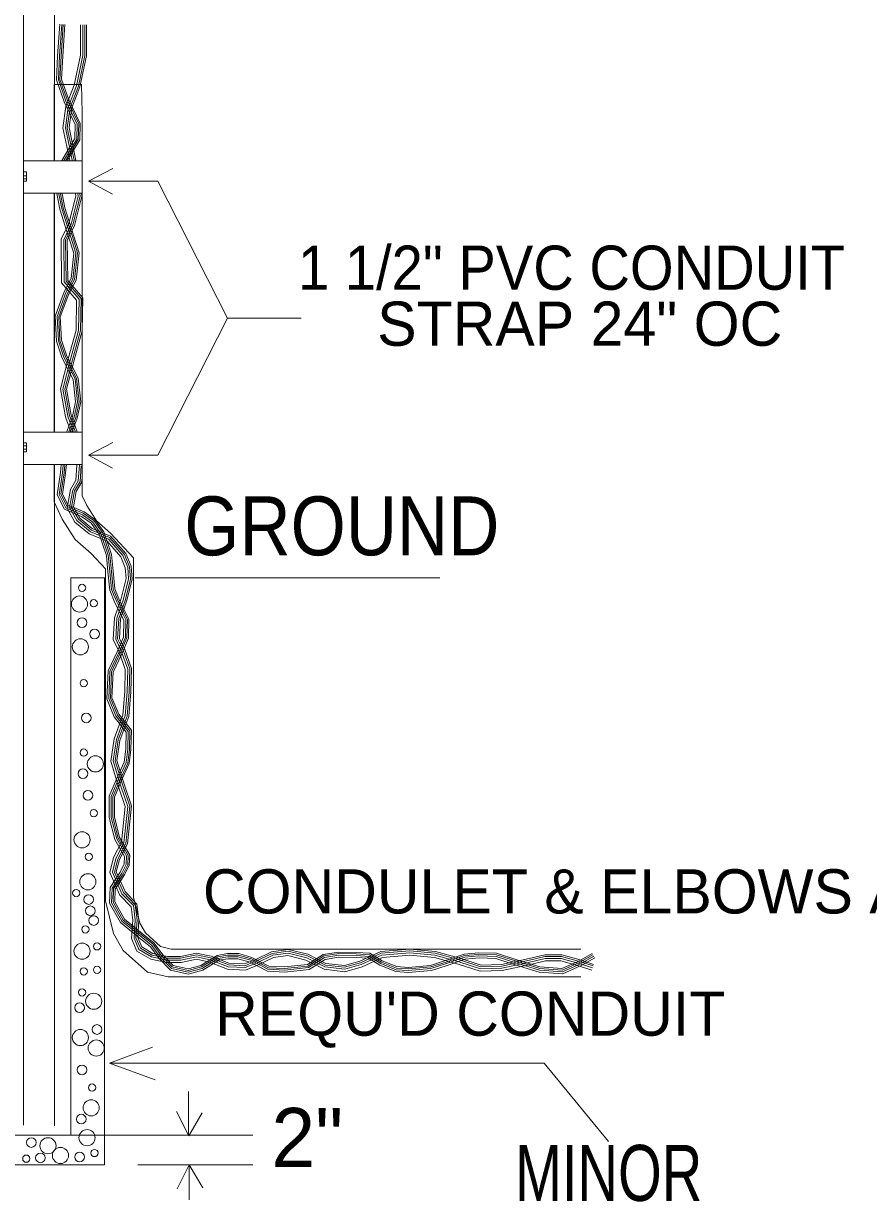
# Model space of a CAD drawing. Extents: x -5.65 to -1.19, y -5.74 to -3.42.
# Drawn here: x -5.4321 to -5.1452, y -4.5455 to -4.149 of the extents above; entities that cross this region are included whole.
import ezdxf
from ezdxf.enums import TextEntityAlignment as Align

# ---------------------------------------------------------------- set-up
doc = ezdxf.new("R2010")
doc.units = 0
doc.header["$LTSCALE"] = 0.0068
doc.linetypes.add('DOTTED', pattern=[1.5, 0.3, -1.2])
doc.layers.add('1', color=7, linetype='Continuous', lineweight=13)

msp = doc.modelspace()

# ---------------------------------------------------------------- linework, layer by layer
at = {"layer": '1'}
for p, q in [((-5.432062, -4.522981), (-5.43207, -3.956566)), ((-5.421521, -4.195384), (-5.421521, -3.956574)), ((-5.431922, -4.200718), (-5.431146, -4.200718)), ((-5.4319, -4.201814), (-5.431123, -4.201814)), ((-5.421655, -4.287737), (-5.421657, -4.206672)), ((-5.421521, -4.287805), (-5.421521, -4.206718)), ((-5.431924, -4.292377), (-5.431148, -4.292377)), ((-5.431922, -4.293566), (-5.431146, -4.293566)), ((-5.421521, -4.523195), (-5.421521, -4.298831)), ((-5.394195, -4.33714), (-5.290701, -4.33714)), ((-5.402864, -4.501883), (-5.387375, -4.507602)), ((-5.376034, -4.51154), (-5.376032, -4.526402)), ((-5.393273, -4.526383), (-5.35418, -4.526383)), ((-5.393273, -4.536396), (-5.35418, -4.536396)), ((-5.375848, -4.536559), (-5.375847, -4.55468))]:
    msp.add_line(p, q, dxfattribs=at)
at = {"layer": '1', "linetype": 'DOTTED'}
msp.add_line((-5.392169, -4.526379), (-5.566985, -4.526379), dxfattribs=at)
at = {"layer": '1'}
for points in [[(-5.419131, -4.195517), (-5.414697, -4.188091), (-5.414574, -4.183364), (-5.418286, -4.175629), (-5.420934, -4.168214), (-5.420496, -4.160017), (-5.419788, -4.149326)], [(-5.418371, -4.195551), (-5.414032, -4.188284), (-5.4139, -4.18322), (-5.417667, -4.175371), (-5.420258, -4.168116), (-5.419828, -4.160059), (-5.419121, -4.149371)], [(-5.417742, -4.195578), (-5.413483, -4.188443), (-5.413343, -4.1831), (-5.417155, -4.175157), (-5.419699, -4.168034), (-5.419275, -4.160091), (-5.418568, -4.149407)], [(-5.417097, -4.195498), (-5.412972, -4.188591), (-5.412824, -4.182989), (-5.416678, -4.174958), (-5.419178, -4.167958), (-5.418759, -4.160121), (-5.418053, -4.149441)], [(-5.416381, -4.195528), (-5.41871, -4.184472), (-5.417722, -4.177212), (-5.414896, -4.169953), (-5.412778, -4.159818), (-5.412778, -4.149545)], [(-5.415568, -4.195398), (-5.417877, -4.184441), (-5.41692, -4.17742), (-5.414104, -4.170187), (-5.411956, -4.159903), (-5.411956, -4.149545)], [(-5.414886, -4.195439), (-5.417208, -4.184417), (-5.416278, -4.177585), (-5.413472, -4.170375), (-5.411297, -4.159972), (-5.411297, -4.149545)], [(-5.41428, -4.195532), (-5.416625, -4.184396), (-5.415718, -4.177731), (-5.412919, -4.17054), (-5.410722, -4.16003), (-5.410722, -4.149545)], [(-5.421657, -4.195432), (-5.421657, -4.169778), (-5.41239, -4.169778)], [(-5.242864, -4.463169), (-5.381905, -4.463169), (-5.385527, -4.462356), (-5.390705, -4.45767), (-5.392583, -4.454333), (-5.394725, -4.445606), (-5.394725, -4.330441), (-5.402506, -4.322061), (-5.407295, -4.317881), (-5.410597, -4.31268), (-5.412169, -4.309324), (-5.412169, -4.296638), (-5.41217, -4.179265), (-5.41239, -4.169778)], [(-5.431983, -4.195682), (-5.412134, -4.195682), (-5.412134, -4.20664), (-5.432125, -4.20664), (-5.432125, -4.195682)], [(-5.401922, -4.206958), (-5.410055, -4.202542), (-5.401714, -4.198259)], [(-5.431945, -4.199432), (-5.431098, -4.199432), (-5.431098, -4.202513), (-5.432017, -4.202513)], [(-5.337769, -4.249034), (-5.362848, -4.249034), (-5.386451, -4.202542), (-5.410055, -4.202542)], [(-5.413831, -4.287598), (-5.415871, -4.281998), (-5.417453, -4.273169), (-5.414886, -4.263348), (-5.412138, -4.253381), (-5.411983, -4.242203), (-5.417085, -4.236292), (-5.417214, -4.222729), (-5.414792, -4.217636), (-5.412233, -4.207714), (-5.412403, -4.20667)], [(-5.41754, -4.287913), (-5.415508, -4.28247), (-5.414438, -4.277407), (-5.415239, -4.269884), (-5.418992, -4.262608), (-5.420909, -4.256883), (-5.421358, -4.248383), (-5.418278, -4.240131), (-5.415947, -4.235614), (-5.415011, -4.227053), (-5.416769, -4.221409), (-5.419758, -4.21203), (-5.420765, -4.206809)], [(-5.416741, -4.287687), (-5.414862, -4.282657), (-5.413759, -4.277441), (-5.414587, -4.269687), (-5.418373, -4.262347), (-5.420246, -4.256756), (-5.420682, -4.248487), (-5.417665, -4.240403), (-5.415295, -4.235809), (-5.41433, -4.226987), (-5.416131, -4.221208), (-5.419108, -4.211864), (-5.420074, -4.206866)], [(-5.416153, -4.287695), (-5.41433, -4.282812), (-5.413201, -4.27747), (-5.414047, -4.269527), (-5.417862, -4.262131), (-5.419697, -4.256652), (-5.420123, -4.248572), (-5.417157, -4.240627), (-5.414756, -4.235972), (-5.413767, -4.226932), (-5.415602, -4.221042), (-5.41857, -4.211727), (-5.419513, -4.206848)], [(-5.415646, -4.287813), (-5.413833, -4.282956), (-5.41268, -4.277496), (-5.413545, -4.269375), (-5.417384, -4.26193), (-5.419186, -4.256555), (-5.419602, -4.248652), (-5.416686, -4.240835), (-5.414254, -4.236123), (-5.413242, -4.226881), (-5.41511, -4.220886), (-5.41807, -4.2116), (-5.418985, -4.206864)], [(-5.416023, -4.287591), (-5.417864, -4.282536), (-5.419557, -4.273085), (-5.416873, -4.262814), (-5.414191, -4.253089), (-5.414049, -4.242955), (-5.419134, -4.237064), (-5.419275, -4.222275), (-5.416733, -4.216932), (-5.414331, -4.207619), (-5.414472, -4.206763)], [(-5.415097, -4.287735), (-5.417066, -4.282322), (-5.418716, -4.273117), (-5.41608, -4.263028), (-5.413371, -4.253206), (-5.413223, -4.242653), (-5.418314, -4.236756), (-5.418451, -4.222456), (-5.415956, -4.217214), (-5.413492, -4.207657), (-5.413644, -4.20672)], [(-5.414394, -4.287737), (-5.416428, -4.28215), (-5.418042, -4.273144), (-5.415443, -4.263199), (-5.412714, -4.253299), (-5.412561, -4.242413), (-5.417659, -4.236508), (-5.417792, -4.222602), (-5.415335, -4.217439), (-5.41282, -4.207687), (-5.41296, -4.206822)], [(-5.337769, -4.249034), (-5.362848, -4.249034), (-5.386451, -4.295527), (-5.410055, -4.295527)], [(-5.431983, -4.287737), (-5.412134, -4.287737), (-5.412134, -4.298695), (-5.432125, -4.298695), (-5.432125, -4.287737)], [(-5.431972, -4.291347), (-5.431125, -4.291347), (-5.431125, -4.294428), (-5.432044, -4.294428)], [(-5.401922, -4.300011), (-5.410055, -4.295595), (-5.401714, -4.291313)], [(-5.242864, -4.472655), (-5.382955, -4.472655), (-5.39004, -4.471068), (-5.398216, -4.463669), (-5.401487, -4.457854), (-5.404212, -4.446754), (-5.404212, -4.334167), (-5.409119, -4.328881), (-5.41457, -4.324125), (-5.41893, -4.317252), (-5.421655, -4.311438), (-5.421655, -4.298763)], [(-5.238155, -4.46617), (-5.242731, -4.468805), (-5.249002, -4.471557), (-5.257074, -4.470977), (-5.265123, -4.46847), (-5.271741, -4.466328), (-5.27743, -4.466197), (-5.282152, -4.466591), (-5.288237, -4.468737), (-5.29361, -4.470426), (-5.301464, -4.471133), (-5.30571, -4.470837), (-5.311064, -4.468674), (-5.314987, -4.466312), (-5.319184, -4.466059), (-5.324981, -4.465924), (-5.329705, -4.466687), (-5.335102, -4.470133), (-5.343394, -4.470992), (-5.349263, -4.470701), (-5.355178, -4.467623), (-5.359273, -4.466472), (-5.362678, -4.466472), (-5.365729, -4.466964), (-5.371182, -4.470352), (-5.376169, -4.471714), (-5.382182, -4.470333), (-5.386174, -4.466311), (-5.388956, -4.462396), (-5.392924, -4.459214), (-5.399182, -4.454134), (-5.402852, -4.447608), (-5.402689, -4.442263), (-5.399292, -4.437108), (-5.397886, -4.434258), (-5.397773, -4.43172), (-5.401066, -4.425994), (-5.402983, -4.418563), (-5.402983, -4.411311), (-5.400619, -4.405725), (-5.397867, -4.399716), (-5.397331, -4.395309), (-5.397203, -4.389511), (-5.401271, -4.384381), (-5.403843, -4.37822), (-5.403394, -4.368799), (-5.400331, -4.362295), (-5.398174, -4.357328), (-5.398045, -4.351574), (-5.401038, -4.34564), (-5.40282, -4.34132), (-5.403402, -4.335114), (-5.403951, -4.32964), (-5.406392, -4.322413), (-5.409129, -4.318623), (-5.412383, -4.316348), (-5.418182, -4.3139), (-5.420684, -4.309042), (-5.4195, -4.301426), (-5.419256, -4.298765)], [(-5.238489, -4.465589), (-5.243034, -4.468206), (-5.249119, -4.470877), (-5.256949, -4.470314), (-5.26492, -4.467831), (-5.271627, -4.465661), (-5.277449, -4.465527), (-5.282292, -4.46593), (-5.288449, -4.4681), (-5.293741, -4.469765), (-5.301472, -4.47046), (-5.305557, -4.470176), (-5.310765, -4.468072), (-5.314782, -4.465653), (-5.319155, -4.46539), (-5.325027, -4.465254), (-5.329949, -4.466049), (-5.33533, -4.469481), (-5.343411, -4.470322), (-5.349083, -4.47004), (-5.35493, -4.466996), (-5.35918, -4.465801), (-5.362733, -4.465801), (-5.36597, -4.466324), (-5.371453, -4.469733), (-5.376184, -4.471023), (-5.381843, -4.469723), (-5.385659, -4.465879), (-5.388466, -4.461932), (-5.392504, -4.458691), (-5.398659, -4.453695), (-5.402178, -4.447441), (-5.402027, -4.442473), (-5.39871, -4.437441), (-5.397223, -4.434428), (-5.397095, -4.431555), (-5.400441, -4.425739), (-5.402312, -4.418477), (-5.402312, -4.411447), (-5.400006, -4.405994), (-5.397216, -4.399902), (-5.396663, -4.395356), (-5.396527, -4.389284), (-5.400688, -4.384038), (-5.403167, -4.3781), (-5.402731, -4.368964), (-5.399722, -4.362572), (-5.397508, -4.357473), (-5.397373, -4.35142), (-5.400428, -4.345362), (-5.402163, -4.341157), (-5.402735, -4.335049), (-5.403292, -4.329498), (-5.40579, -4.322102), (-5.408652, -4.318138), (-5.412057, -4.315759), (-5.417697, -4.313377), (-5.419989, -4.308928), (-5.418835, -4.301508), (-5.418597, -4.298903)], [(-5.238765, -4.46511), (-5.243284, -4.467712), (-5.249216, -4.470314), (-5.256845, -4.469767), (-5.264754, -4.467303), (-5.271534, -4.46511), (-5.277466, -4.464973), (-5.282409, -4.465384), (-5.288623, -4.467576), (-5.29385, -4.46922), (-5.301477, -4.469905), (-5.305432, -4.469631), (-5.310517, -4.467576), (-5.314614, -4.46511), (-5.319133, -4.464837), (-5.325064, -4.464699), (-5.33015, -4.465521), (-5.335517, -4.468945), (-5.343426, -4.469767), (-5.348936, -4.469492), (-5.354725, -4.466479), (-5.359104, -4.465248), (-5.362777, -4.465248), (-5.366167, -4.465795), (-5.371676, -4.46922), (-5.376195, -4.470453), (-5.381563, -4.46922), (-5.385235, -4.465521), (-5.388059, -4.461549), (-5.392155, -4.458261), (-5.398229, -4.453331), (-5.401619, -4.447305), (-5.401477, -4.442648), (-5.398229, -4.437718), (-5.396676, -4.434568), (-5.396534, -4.431419), (-5.399924, -4.425528), (-5.401759, -4.418407), (-5.401759, -4.411559), (-5.3995, -4.406218), (-5.396676, -4.400053), (-5.39611, -4.395396), (-5.39597, -4.389097), (-5.400206, -4.383754), (-5.402608, -4.378002), (-5.402184, -4.3691), (-5.399218, -4.362799), (-5.396956, -4.357595), (-5.396816, -4.351295), (-5.399924, -4.345131), (-5.401619, -4.341023), (-5.402184, -4.334996), (-5.402748, -4.329381), (-5.405292, -4.321847), (-5.408258, -4.317739), (-5.411788, -4.315273), (-5.417297, -4.312945), (-5.419415, -4.308835), (-5.418286, -4.301576), (-5.418042, -4.298902)], [(-5.239023, -4.464663), (-5.243517, -4.467252), (-5.249307, -4.469792), (-5.256748, -4.469258), (-5.264598, -4.466811), (-5.271447, -4.464597), (-5.277481, -4.464456), (-5.282519, -4.464875), (-5.288786, -4.467087), (-5.293953, -4.46871), (-5.301483, -4.469388), (-5.305314, -4.469121), (-5.310286, -4.467114), (-5.314456, -4.464602), (-5.319112, -4.464322), (-5.3251, -4.464182), (-5.330337, -4.465028), (-5.335691, -4.468445), (-5.343439, -4.46925), (-5.348797, -4.468983), (-5.354534, -4.465996), (-5.359032, -4.464733), (-5.362818, -4.464733), (-5.36635, -4.465303), (-5.371884, -4.468742), (-5.376206, -4.46992), (-5.381301, -4.46875), (-5.384839, -4.465187), (-5.38768, -4.461191), (-5.391831, -4.45786), (-5.397828, -4.452992), (-5.401098, -4.447178), (-5.400966, -4.442809), (-5.39778, -4.437975), (-5.396165, -4.434699), (-5.396011, -4.431292), (-5.399441, -4.425331), (-5.401244, -4.418341), (-5.401244, -4.411663), (-5.399028, -4.406426), (-5.396174, -4.400195), (-5.395595, -4.395434), (-5.395451, -4.388922), (-5.399758, -4.383489), (-5.402087, -4.377911), (-5.401674, -4.369227), (-5.398748, -4.363011), (-5.396443, -4.357708), (-5.396297, -4.351178), (-5.399455, -4.344917), (-5.401114, -4.340898), (-5.40167, -4.334947), (-5.402241, -4.329271), (-5.404828, -4.321608), (-5.40789, -4.317366), (-5.411538, -4.314818), (-5.416924, -4.312544), (-5.418879, -4.308748), (-5.417775, -4.301638), (-5.417511, -4.298775)], [(-5.239189, -4.470316), (-5.243708, -4.468811), (-5.24964, -4.467167), (-5.254867, -4.467167), (-5.259953, -4.4684), (-5.269557, -4.470455), (-5.277042, -4.470727), (-5.284528, -4.468263), (-5.29258, -4.46607), (-5.300913, -4.46525), (-5.310235, -4.46607), (-5.317155, -4.469222), (-5.322947, -4.470866), (-5.330009, -4.470044), (-5.336223, -4.466892), (-5.342297, -4.465386), (-5.347241, -4.46607), (-5.352608, -4.468674), (-5.356705, -4.470316), (-5.362778, -4.470042), (-5.368992, -4.467578), (-5.373371, -4.466617), (-5.378597, -4.467714), (-5.3834, -4.467714), (-5.388909, -4.466617), (-5.39357, -4.463879), (-5.395405, -4.459633), (-5.394981, -4.453333), (-5.395547, -4.448812), (-5.39936, -4.444841), (-5.40275, -4.43717), (-5.401479, -4.432102), (-5.398795, -4.426898), (-5.397523, -4.414845), (-5.399782, -4.408134), (-5.402466, -4.399369), (-5.401337, -4.391835), (-5.398371, -4.383754), (-5.397665, -4.375811), (-5.397523, -4.368277), (-5.399642, -4.36225), (-5.401619, -4.358142), (-5.401195, -4.350746), (-5.398936, -4.34417), (-5.397241, -4.33746), (-5.397523, -4.333761), (-5.399076, -4.330064), (-5.403737, -4.324722), (-5.409811, -4.322258), (-5.414614, -4.318284), (-5.417297, -4.313491), (-5.416167, -4.307191), (-5.414331, -4.30404), (-5.41396, -4.298905)], [(-5.23893, -4.469536), (-5.243468, -4.468025), (-5.249528, -4.466345), (-5.254966, -4.466345), (-5.260136, -4.467598), (-5.269659, -4.469634), (-5.276924, -4.4699), (-5.284292, -4.467475), (-5.29243, -4.465258), (-5.300909, -4.464424), (-5.310447, -4.465263), (-5.317439, -4.468447), (-5.323015, -4.47003), (-5.329769, -4.469244), (-5.335936, -4.466116), (-5.342254, -4.464549), (-5.347483, -4.465273), (-5.352941, -4.467922), (-5.356845, -4.469487), (-5.362604, -4.469227), (-5.368752, -4.466788), (-5.373367, -4.465777), (-5.378682, -4.466892), (-5.383318, -4.466892), (-5.388612, -4.465837), (-5.392922, -4.463307), (-5.394572, -4.459489), (-5.394155, -4.453309), (-5.394765, -4.448439), (-5.398667, -4.444375), (-5.401884, -4.437097), (-5.400705, -4.432394), (-5.397994, -4.427138), (-5.396686, -4.414752), (-5.399, -4.407883), (-5.401625, -4.399307), (-5.400536, -4.39204), (-5.397563, -4.383936), (-5.396843, -4.375854), (-5.396697, -4.368144), (-5.398881, -4.361934), (-5.400786, -4.357977), (-5.400381, -4.350907), (-5.398146, -4.344405), (-5.396411, -4.337532), (-5.396712, -4.333566), (-5.398369, -4.329623), (-5.403246, -4.324034), (-5.409384, -4.321544), (-5.413972, -4.317748), (-5.416436, -4.313347), (-5.415383, -4.307479), (-5.413525, -4.30429), (-5.413131, -4.298835)], [(-5.238722, -4.468911), (-5.243277, -4.467394), (-5.249439, -4.465686), (-5.255044, -4.465686), (-5.260282, -4.466956), (-5.269741, -4.468979), (-5.276831, -4.469239), (-5.284102, -4.466845), (-5.292311, -4.464608), (-5.300905, -4.463763), (-5.310617, -4.464617), (-5.317667, -4.467828), (-5.323068, -4.46936), (-5.329576, -4.468604), (-5.335705, -4.465496), (-5.342218, -4.463881), (-5.347676, -4.464636), (-5.353206, -4.46732), (-5.356958, -4.468822), (-5.362464, -4.468574), (-5.368559, -4.466157), (-5.373364, -4.465102), (-5.37875, -4.466233), (-5.383254, -4.466233), (-5.388375, -4.465214), (-5.392403, -4.462847), (-5.393903, -4.459375), (-5.393494, -4.45329), (-5.394138, -4.448142), (-5.398112, -4.444004), (-5.401189, -4.437038), (-5.400085, -4.432629), (-5.397352, -4.42733), (-5.396017, -4.414678), (-5.398373, -4.407682), (-5.400953, -4.399258), (-5.399896, -4.392205), (-5.396913, -4.38408), (-5.396186, -4.37589), (-5.396038, -4.368038), (-5.398273, -4.361682), (-5.400119, -4.357845), (-5.399729, -4.351034), (-5.397515, -4.344593), (-5.395746, -4.337589), (-5.396064, -4.333409), (-5.397803, -4.329271), (-5.402852, -4.323483), (-5.409042, -4.320972), (-5.413456, -4.31732), (-5.415746, -4.313229), (-5.414756, -4.30771), (-5.412879, -4.304489), (-5.412496, -4.299178)], [(-5.23854, -4.468366), (-5.243108, -4.466843), (-5.24936, -4.46511), (-5.255114, -4.46511), (-5.260411, -4.466394), (-5.269811, -4.468407), (-5.276748, -4.468659), (-5.283936, -4.466294), (-5.292206, -4.464042), (-5.300902, -4.463186), (-5.310767, -4.464053), (-5.317866, -4.467286), (-5.323116, -4.468777), (-5.329407, -4.468044), (-5.335502, -4.464953), (-5.342187, -4.463295), (-5.347845, -4.464078), (-5.353439, -4.466794), (-5.357057, -4.468242), (-5.362341, -4.468004), (-5.36839, -4.465604), (-5.373362, -4.464515), (-5.378811, -4.465657), (-5.383197, -4.465657), (-5.388167, -4.464669), (-5.391949, -4.462447), (-5.39332, -4.459275), (-5.392917, -4.453275), (-5.393593, -4.447881), (-5.397625, -4.443678), (-5.400583, -4.436985), (-5.399544, -4.432833), (-5.396792, -4.427498), (-5.39543, -4.414614), (-5.397824, -4.407506), (-5.400364, -4.399212), (-5.399335, -4.392347), (-5.396347, -4.384206), (-5.39561, -4.37592), (-5.39546, -4.367945), (-5.397741, -4.36146), (-5.399536, -4.357729), (-5.399159, -4.351146), (-5.396964, -4.344758), (-5.395165, -4.337638), (-5.395498, -4.333273), (-5.397309, -4.328962), (-5.402509, -4.323), (-5.408744, -4.320472), (-5.413008, -4.316945), (-5.415144, -4.313129), (-5.414206, -4.307913), (-5.412314, -4.304663), (-5.41225, -4.303759)], [(-5.459759, -4.337197), (-5.461311, -4.536411), (-5.404621, -4.536411), (-5.404621, -4.337142), (-5.416068, -4.337142), (-5.416068, -4.526367), (-5.447684, -4.526367), (-5.447684, -4.337142), (-5.459939, -4.33711)], [(-5.23343, -4.528456), (-5.255339, -4.501883), (-5.402864, -4.501883), (-5.388241, -4.496449)], [(-5.371436, -4.518723), (-5.375998, -4.526536), (-5.380131, -4.518301)], [(-5.37125, -4.544163), (-5.375812, -4.53635), (-5.379945, -4.544585)]]:
    msp.add_lwpolyline(points, dxfattribs=at)
for centre, radius in [((-5.412206, -4.34061), 0.001233), ((-5.413055, -4.346089), 0.00274), ((-5.40825, -4.345816), 0.001233), ((-5.412206, -4.352392), 0.001644), ((-5.407968, -4.356227), 0.001644), ((-5.412771, -4.36061), 0.00274), ((-5.411642, -4.372939), 0.001233), ((-5.410794, -4.38472), 0.001644), ((-5.411642, -4.396502), 0.001233), ((-5.407686, -4.400337), 0.00274), ((-5.411924, -4.403625), 0.001644), ((-5.410229, -4.411021), 0.001644), ((-5.40825, -4.417049), 0.001233), ((-5.412206, -4.426089), 0.00274), ((-5.409945, -4.431843), 0.001233), ((-5.410227, -4.440337), 0.00274), ((-5.414184, -4.444172), 0.001233), ((-5.409945, -4.446363), 0.001644), ((-5.409381, -4.450201), 0.001644), ((-5.40825, -4.453487), 0.001644), ((-5.411076, -4.456502), 0.001233), ((-5.412206, -4.463898), 0.00274), ((-5.407121, -4.462256), 0.001233), ((-5.41164, -4.470748), 0.001233), ((-5.407119, -4.470201), 0.001233), ((-5.412206, -4.477873), 0.001233), ((-5.40825, -4.480884), 0.00274), ((-5.413053, -4.483077), 0.001644), ((-5.412771, -4.493212), 0.00274), ((-5.407119, -4.490475), 0.001644), ((-5.407402, -4.496774), 0.00274), ((-5.412205, -4.504174), 0.001644), ((-5.408816, -4.510201), 0.001233), ((-5.409097, -4.517049), 0.00274), ((-5.412489, -4.520886), 0.001644), ((-5.429439, -4.528831), 0.001644), ((-5.42379, -4.529926), 0.00274), ((-5.410509, -4.527185), 0.00274), ((-5.419551, -4.533214), 0.00274), ((-5.407968, -4.532392), 0.001233), ((-5.431136, -4.53431), 0.001233), ((-5.426331, -4.534036), 0.001644), ((-5.413053, -4.533763), 0.001644)]:
    msp.add_circle(centre, radius, dxfattribs=at)

# ---------------------------------------------------------------- texts
for s, height, width, p in [('1 1/2" PVC CONDUIT', 0.015, 0.95, (-5.246025, -4.23943)), ('GROUND', 0.02, 0.9, (-5.324015, -4.329555)), ('MINOR', 0.01901, 0.75, (-5.233408, -4.548655))]:
    msp.add_text(s, height=height, dxfattribs=dict(at, width=width)).set_placement(p, align=Align.CENTER)
for s, height, p in [(' STRAP 24" OC', 0.015, (-5.246025, -4.25843)), ('CONDULET & ELBOWS AS REQUIRED', 0.015, (-5.18895, -4.451097)), ("REQU'D CONDUIT", 0.015, (-5.280418, -4.492581)), ('2"', 0.02, (-5.335741, -4.537108))]:
    msp.add_text(s, height=height, dxfattribs=at).set_placement(p, align=Align.CENTER)

doc.saveas('drawing.dxf')
